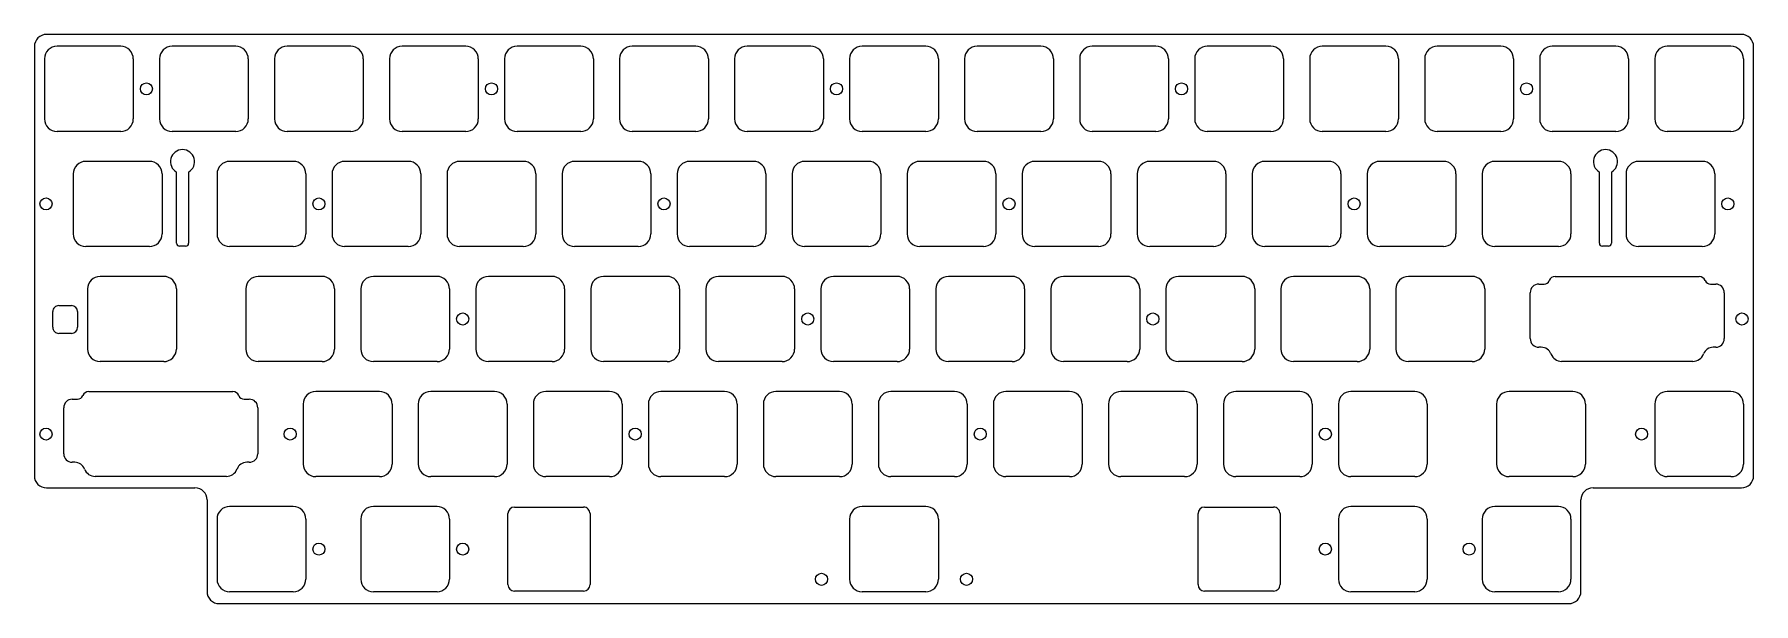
# Model space of a CAD drawing. Extents: x 5 to 290, y -152 to -58.
import ezdxf

# ---------------------------------------------------------------- set-up
doc = ezdxf.new("R2010")
doc.units = 0
doc.layers.add('BLACK', color=7, linetype='CONTINUOUS')

msp = doc.modelspace()

# ---------------------------------------------------------------- linework, layer by layer
at = {"layer": 'BLACK', "linetype": 'CONTINUOUS'}
for p, q in [((287.75, -58), (7, -58)), ((5, -60), (5, -131.090489)), ((6.676991, -62.050006), (6.676991, -72.000006)), ((19.301991, -59.975006), (8.751991, -59.975006)), ((21.376991, -62.050006), (21.376991, -72.000006)), ((25.726991, -62.050006), (25.726991, -72.000006)), ((38.351991, -59.975006), (27.801991, -59.975006)), ((40.426991, -62.050006), (40.426991, -72.000006)), ((44.776991, -62.050006), (44.776991, -72.000006)), ((57.401991, -59.975006), (46.851991, -59.975006)), ((59.476991, -62.050006), (59.476991, -72.000006)), ((63.826991, -62.050006), (63.826991, -72.000006)), ((76.451991, -59.975006), (65.901991, -59.975006)), ((78.526991, -62.050006), (78.526991, -72.000006)), ((82.876991, -62.050006), (82.876991, -72.000006)), ((95.501991, -59.975006), (84.951991, -59.975006)), ((97.576991, -62.050006), (97.576991, -72.000006)), ((101.926991, -62.050006), (101.926991, -72.000006)), ((114.551991, -59.975006), (104.001991, -59.975006)), ((116.626991, -62.050006), (116.626991, -72.000006)), ((120.976991, -62.050006), (120.976991, -72.000006)), ((133.601991, -59.975006), (123.051991, -59.975006)), ((135.676991, -62.050006), (135.676991, -72.000006)), ((140.026991, -62.050006), (140.026991, -72.000006)), ((152.651991, -59.975006), (142.101991, -59.975006)), ((154.726991, -62.050006), (154.726991, -72.000006)), ((159.076991, -62.050006), (159.076991, -72.000006)), ((171.701991, -59.975006), (161.151991, -59.975006)), ((173.776991, -62.050006), (173.776991, -72.000006)), ((178.126991, -62.050006), (178.126991, -72.000006)), ((190.751991, -59.975006), (180.201991, -59.975006)), ((192.826991, -62.050006), (192.826991, -72.000006)), ((197.176991, -62.050006), (197.176991, -72.000006)), ((209.801991, -59.975006), (199.251991, -59.975006)), ((211.876991, -62.050006), (211.876991, -72.000006)), ((216.226991, -62.050006), (216.226991, -72.000006)), ((228.851991, -59.975006), (218.301991, -59.975006)), ((230.926991, -62.050006), (230.926991, -72.000006)), ((235.276991, -62.050006), (235.276991, -72.000006)), ((247.901991, -59.975006), (237.351991, -59.975006)), ((249.976991, -62.050006), (249.976991, -72.000006)), ((254.326991, -62.050006), (254.326991, -72.000007)), ((266.951991, -59.975006), (256.40199, -59.975006)), ((269.026991, -62.050006), (269.026991, -72.000006)), ((273.376991, -62.050006), (273.376991, -72.000007)), ((286.001991, -59.975006), (275.45199, -59.975006)), ((288.076991, -62.050006), (288.076991, -72.000006)), ((289.75, -131.090491), (289.75, -60)), ((19.301991, -74.075006), (8.751991, -74.075006)), ((19.301985, -74.075001), (19.301985, -74.075)), ((38.351991, -74.075006), (27.801991, -74.075006)), ((57.401991, -74.075006), (46.851991, -74.075006)), ((76.451991, -74.075006), (65.901991, -74.075006)), ((95.501991, -74.075006), (84.951991, -74.075006)), ((114.551991, -74.075006), (104.001991, -74.075006)), ((133.601991, -74.075006), (123.051991, -74.075006)), ((152.651991, -74.075006), (142.101991, -74.075006)), ((171.701991, -74.075006), (161.151991, -74.075006)), ((190.751991, -74.075006), (180.201991, -74.075006)), ((209.801991, -74.075006), (199.251991, -74.075006)), ((228.851991, -74.075006), (218.301991, -74.075006)), ((247.901991, -74.075006), (237.351991, -74.075006)), ((266.951991, -74.075006), (256.401991, -74.075006)), ((286.001991, -74.075006), (275.451991, -74.075006)), ((24.064491, -79.025006), (13.514491, -79.025006)), ((47.876991, -79.025006), (37.326991, -79.025006)), ((66.926991, -79.025006), (56.376991, -79.025006)), ((85.976991, -79.025006), (75.426991, -79.025006)), ((105.026991, -79.025006), (94.476991, -79.025006)), ((124.076991, -79.025006), (113.526991, -79.025006)), ((143.126991, -79.025006), (132.576991, -79.025006)), ((162.176991, -79.025006), (151.626991, -79.025006)), ((181.226991, -79.025006), (170.676991, -79.025006)), ((200.276991, -79.025006), (189.726991, -79.025006)), ((219.326991, -79.025006), (208.776991, -79.025006)), ((238.376991, -79.025006), (227.826991, -79.025006)), ((257.426991, -79.025006), (246.876991, -79.025006)), ((281.239491, -79.025006), (270.68949, -79.025006)), ((11.439492, -81.100005), (11.439492, -91.050007)), ((26.139491, -81.100006), (26.139492, -81.100006)), ((26.139492, -81.100006), (26.139492, -91.050006)), ((28.5375, -92.575), (28.5375, -80.807051)), ((30.5375, -80.807051), (30.5375, -92.575)), ((35.251991, -81.100006), (35.251991, -91.050006)), ((49.951991, -81.100006), (49.951991, -91.050006)), ((54.301991, -81.100006), (54.301991, -91.050006)), ((69.001991, -81.100006), (69.001991, -91.050006)), ((73.351991, -81.100006), (73.351991, -91.050006)), ((88.051991, -81.100006), (88.051991, -91.050006)), ((92.401991, -81.100006), (92.401991, -91.050006)), ((107.101991, -81.100006), (107.101991, -91.050006)), ((111.451991, -81.100006), (111.451991, -91.050006)), ((126.151991, -81.100006), (126.151991, -91.050006)), ((130.501991, -81.100006), (130.501991, -91.050006)), ((145.201991, -81.100006), (145.201991, -91.050006)), ((149.551991, -81.100006), (149.551991, -91.050006)), ((164.251991, -81.100006), (164.251991, -91.050006)), ((168.601991, -81.100006), (168.601991, -91.050006)), ((183.301991, -81.100006), (183.301991, -91.050006)), ((187.651991, -81.100006), (187.651991, -91.050006)), ((202.351991, -81.100006), (202.351991, -91.050006)), ((206.701991, -81.100006), (206.701991, -91.050006)), ((221.401991, -81.100006), (221.401991, -91.050006)), ((225.751991, -81.100006), (225.751991, -91.050006)), ((240.451991, -81.100006), (240.451991, -91.050006)), ((244.801991, -81.100006), (244.801991, -91.050006)), ((259.501991, -81.100006), (259.501991, -91.050006)), ((264.2125, -92.575), (264.2125, -80.807051)), ((266.2125, -80.807051), (266.2125, -92.575)), ((268.614491, -81.100006), (268.614491, -91.050007)), ((283.314491, -81.100006), (283.314491, -91.050006)), ((24.064491, -93.125006), (13.514491, -93.125006)), ((30.0375, -93.075), (29.0375, -93.075)), ((47.876991, -93.125006), (37.326991, -93.125006)), ((66.926991, -93.125006), (56.376991, -93.125006)), ((85.976991, -93.125006), (75.426991, -93.125006)), ((105.026991, -93.125006), (94.476991, -93.125006)), ((124.076991, -93.125006), (113.526991, -93.125006)), ((143.126991, -93.125006), (132.576991, -93.125006)), ((162.176991, -93.125006), (151.626991, -93.125006)), ((181.226991, -93.125006), (170.676991, -93.125006)), ((200.276991, -93.125006), (189.726991, -93.125006)), ((219.326991, -93.125006), (208.776991, -93.125006)), ((238.376991, -93.125006), (227.826991, -93.125006)), ((257.426991, -93.125006), (246.876991, -93.125006)), ((265.7125, -93.075), (264.7125, -93.075)), ((281.239491, -93.125006), (270.689491, -93.125006)), ((26.445741, -98.075006), (15.89574, -98.075006)), ((52.639491, -98.075006), (42.089491, -98.075006)), ((71.689491, -98.075006), (61.139491, -98.075006)), ((90.739491, -98.075006), (80.189491, -98.075006)), ((109.789491, -98.075006), (99.239491, -98.075006)), ((128.839491, -98.075006), (118.289491, -98.075006)), ((147.889491, -98.075006), (137.339491, -98.075006)), ((166.939491, -98.075006), (156.389491, -98.075006)), ((185.989491, -98.075006), (175.439491, -98.075006)), ((205.039491, -98.075006), (194.489491, -98.075006)), ((224.089491, -98.075006), (213.539491, -98.075006)), ((243.139491, -98.075006), (232.589491, -98.075006)), ((254.170101, -99.349566), (255.035711, -99.349566)), ((256.892921, -98.097406), (280.748161, -98.097406)), ((282.605371, -99.349566), (283.470981, -99.349566)), ((13.820741, -100.150006), (13.820741, -110.100007)), ((28.520741, -100.150006), (28.520741, -110.100006)), ((40.014491, -100.150006), (40.014491, -110.100006)), ((54.714491, -100.150006), (54.714491, -110.100006)), ((59.064491, -100.150006), (59.064491, -110.100006)), ((73.764491, -100.150006), (73.764491, -110.100006)), ((78.114491, -100.150006), (78.114491, -110.100006)), ((92.814491, -100.150006), (92.814491, -110.100006)), ((97.164491, -100.150006), (97.164491, -110.100006)), ((111.864491, -100.150006), (111.864491, -110.100006)), ((116.214491, -100.150006), (116.214491, -110.100006)), ((130.914491, -100.150006), (130.914491, -110.100006)), ((135.264491, -100.150006), (135.264491, -110.100006)), ((149.964491, -100.150006), (149.964491, -110.100006)), ((154.314491, -100.150006), (154.314491, -110.100006)), ((169.014491, -100.150006), (169.014491, -110.100006)), ((173.364491, -100.150006), (173.364491, -110.100006)), ((188.064491, -100.150006), (188.064491, -110.100006)), ((192.414491, -100.150006), (192.414491, -110.100006)), ((207.114491, -100.150006), (207.114491, -110.100006)), ((211.464491, -100.150006), (211.464491, -110.100006)), ((226.164491, -100.150006), (226.164491, -110.100006)), ((230.514491, -100.150006), (230.514491, -110.100006)), ((245.214491, -100.150006), (245.214491, -110.100006)), ((252.745101, -108.375446), (252.745101, -100.774566)), ((284.895981, -100.774566), (284.895981, -108.375446)), ((8.048304, -106.50486), (8.048304, -103.90486)), ((9.048304, -102.90486), (11.148304, -102.90486)), ((12.148304, -103.90486), (12.148304, -106.50486)), ((11.148304, -107.50486), (9.048304, -107.50486)), ((254.574141, -109.800446), (254.170101, -109.800446)), ((283.470981, -109.800446), (283.066941, -109.800446)), ((26.445741, -112.175006), (15.895741, -112.175006)), ((52.639491, -112.175006), (42.089491, -112.175006)), ((71.689491, -112.175006), (61.139491, -112.175006)), ((90.739491, -112.175006), (80.189491, -112.175006)), ((109.789491, -112.175006), (99.239491, -112.175006)), ((128.839491, -112.175006), (118.289491, -112.175006)), ((147.889491, -112.175006), (137.339491, -112.175006)), ((166.939491, -112.175006), (156.389491, -112.175006)), ((185.989491, -112.175006), (175.439491, -112.175006)), ((205.039491, -112.175006), (194.489491, -112.175006)), ((224.089491, -112.175006), (213.539491, -112.175006)), ((243.139491, -112.175006), (232.589491, -112.175006)), ((279.696041, -112.136916), (257.945041, -112.136916)), ((11.282601, -118.399566), (12.148211, -118.399566)), ((14.005421, -117.147406), (37.860661, -117.147406)), ((39.717871, -118.399566), (40.583481, -118.399566)), ((49.539491, -119.200006), (49.539491, -129.150006)), ((62.164491, -117.125006), (51.614491, -117.125006)), ((64.239491, -119.200006), (64.239491, -129.150006)), ((68.589491, -119.200006), (68.589491, -129.150006)), ((81.214491, -117.125006), (70.664491, -117.125006)), ((83.289491, -119.200006), (83.289491, -129.150006)), ((87.639491, -119.200006), (87.639491, -129.150006)), ((100.264491, -117.125006), (89.714491, -117.125006)), ((102.339491, -119.200006), (102.339491, -129.150006)), ((106.689491, -119.200006), (106.689491, -129.150006)), ((119.314491, -117.125006), (108.764491, -117.125006)), ((121.389491, -119.200006), (121.389491, -129.150006)), ((125.739491, -119.200006), (125.739491, -129.150006)), ((138.364491, -117.125006), (127.814491, -117.125006)), ((140.439491, -119.200006), (140.439491, -129.150006)), ((144.789491, -119.200006), (144.789491, -129.150006)), ((157.414491, -117.125006), (146.864491, -117.125006)), ((159.489491, -119.200006), (159.489491, -129.150006)), ((163.839491, -119.200006), (163.839491, -129.150006)), ((176.464491, -117.125006), (165.914491, -117.125006)), ((178.539491, -119.200006), (178.539491, -129.150006)), ((182.889491, -119.200006), (182.889491, -129.150006)), ((195.514491, -117.125006), (184.964491, -117.125006)), ((197.589491, -119.200006), (197.589491, -129.150006)), ((201.939491, -119.200006), (201.939491, -129.150006)), ((214.564491, -117.125006), (204.014491, -117.125006)), ((216.639491, -119.200006), (216.639491, -129.150006)), ((220.989491, -119.200006), (220.989491, -129.150006)), ((233.614491, -117.125006), (223.064491, -117.125006)), ((235.689491, -119.200006), (235.689491, -129.150006)), ((247.183241, -119.200006), (247.183241, -129.150007)), ((259.808241, -117.125006), (249.25824, -117.125006)), ((261.883241, -119.200006), (261.883241, -129.150006)), ((273.376991, -119.200006), (273.376991, -129.150007)), ((286.001991, -117.125006), (275.45199, -117.125006)), ((288.076991, -119.200006), (288.076991, -129.150006)), ((9.857601, -127.425446), (9.857601, -119.824566)), ((42.008481, -119.824566), (42.008481, -127.425446)), ((11.686641, -128.850446), (11.282601, -128.850446)), ((40.583481, -128.850446), (40.179441, -128.850446)), ((7, -133.090489), (31.600001, -133.090489)), ((36.808541, -131.186916), (15.057541, -131.186916)), ((62.164491, -131.225006), (51.614491, -131.225006)), ((81.214491, -131.225006), (70.664491, -131.225006)), ((100.264491, -131.225006), (89.714491, -131.225006)), ((119.314491, -131.225006), (108.764491, -131.225006)), ((138.364491, -131.225006), (127.814491, -131.225006)), ((157.414491, -131.225006), (146.864491, -131.225006)), ((176.464491, -131.225006), (165.914491, -131.225006)), ((195.514491, -131.225006), (184.964491, -131.225006)), ((214.564491, -131.225006), (204.014491, -131.225006)), ((233.614491, -131.225006), (223.064491, -131.225006)), ((259.808241, -131.225006), (249.258241, -131.225006)), ((263.15, -133.090491), (287.75, -133.090491)), ((286.001991, -131.225006), (275.451991, -131.225006)), ((33.600001, -135.090489), (33.600001, -150.25)), ((47.876989, -136.175006), (37.326993, -136.175006)), ((71.689491, -136.175006), (61.139491, -136.175006)), ((84.501991, -136.275006), (95.951991, -136.275006)), ((152.651991, -136.175006), (142.101991, -136.175006)), ((198.801991, -136.275006), (210.251991, -136.275006)), ((233.614491, -136.175006), (223.064491, -136.175006)), ((257.426991, -136.175006), (246.876991, -136.175006)), ((261.15, -150.25), (261.15, -135.090491)), ((35.251989, -138.25001), (35.251989, -148.200004)), ((49.951989, -138.250006), (49.951989, -148.200006)), ((59.064491, -138.250006), (59.064491, -148.200006)), ((73.764491, -138.250006), (73.764491, -148.200006)), ((83.426991, -149.100006), (83.426991, -137.350006)), ((97.026991, -137.350006), (97.026991, -149.100006)), ((140.026991, -138.250006), (140.026991, -148.200006)), ((154.726991, -138.250006), (154.726991, -148.200006)), ((197.726991, -149.100006), (197.726991, -137.350006)), ((211.326991, -137.350006), (211.326991, -149.100006)), ((220.989491, -138.250006), (220.989491, -148.200006)), ((235.689491, -138.250006), (235.689491, -148.200006)), ((244.801991, -138.250006), (244.801991, -148.200006)), ((259.501991, -138.250006), (259.501991, -148.200006)), ((47.876989, -150.275006), (37.326992, -150.275006)), ((71.689491, -150.275006), (61.139491, -150.275006)), ((95.951991, -150.175006), (84.501991, -150.175006)), ((152.651991, -150.275006), (142.101991, -150.275006)), ((210.251991, -150.175006), (198.801991, -150.175006)), ((233.614491, -150.275006), (223.064491, -150.275006)), ((257.426991, -150.275006), (246.876991, -150.275006)), ((35.600001, -152.25), (259.15, -152.25))]:
    msp.add_line(p, q, dxfattribs=at)
at = {"layer": 'BLACK'}
for centre in [(23.55, -67.025), (80.7, -67.025), (137.85, -67.025), (195, -67.025), (252.15, -67.025), (6.925, -86.075), (52.125, -86.075), (109.275, -86.075), (166.425, -86.075), (223.575, -86.075), (285.4875, -86.075), (75.9375, -105.125), (133.0875, -105.125), (190.2375, -105.125), (287.825, -105.125), (6.925, -124.175), (47.3625, -124.175), (104.5125, -124.175), (161.6625, -124.175), (218.8125, -124.175), (271.2, -124.175), (52.125, -143.225), (75.9375, -143.225), (218.8125, -143.225), (242.625, -143.225), (135.375, -148.225), (159.375, -148.225)]:
    msp.add_circle(centre, 1, dxfattribs=at)
for centre, radius, start, end in [((7, -60), 2, 90, 180), ((287.75, -60.0001), 2.0001, 0.00286472, 90), ((8.752, -62.05), 2.075009, -269.99975149, -179.99983433), ((19.302, -62.05), 2.074994, -0.00016568, 90.00024851), ((27.802, -62.05), 2.075009, -269.99975149, -179.99983433), ((38.352, -62.05), 2.074994, -0.00016568, 90.00024851), ((46.852, -62.05), 2.075009, -269.99975149, -179.99983433), ((57.402, -62.05), 2.074994, -0.00016568, 90.00024851), ((65.902, -62.05), 2.075009, -269.99975149, -179.99983433), ((76.452, -62.05), 2.074994, -0.00016568, 90.00024851), ((84.952, -62.05), 2.075009, -269.99975149, -179.99983433), ((95.502, -62.05), 2.074994, -0.00016568, 90.00024851), ((104.002, -62.05), 2.075009, -269.99975149, -179.99983433), ((114.552, -62.05), 2.074994, -0.00016568, 90.00024851), ((123.052, -62.05), 2.075009, -269.99975149, -179.99983433), ((133.602, -62.05), 2.074994, -0.00016568, 90.00024851), ((142.102, -62.05), 2.075009, -269.99975149, -179.99983433), ((152.652, -62.05), 2.074994, -0.00016568, 90.00024851), ((161.152, -62.05), 2.075009, -269.99975149, -179.99983433), ((171.702, -62.05), 2.074994, -0.00016568, 90.00024851), ((180.202, -62.05), 2.075009, -269.99975149, -179.99983433), ((190.752, -62.05), 2.074994, -0.00016568, 90.00024851), ((199.252, -62.05), 2.075009, -269.99975149, -179.99983433), ((209.802, -62.05), 2.074994, -0.00016568, 90.00024851), ((218.302, -62.05), 2.075009, -269.99975149, -179.99983433), ((228.852, -62.05), 2.074994, -0.00016568, 90.00024851), ((237.352, -62.05), 2.075009, -269.99975149, -179.99983433), ((247.902, -62.05), 2.074994, -0.00016568, 90.00024851), ((256.402, -62.05), 2.075009, -269.99972387, -179.99983433), ((266.952, -62.05), 2.074994, -0.00016568, 90.00024851), ((275.452, -62.05), 2.075009, -269.99972387, -179.99983433), ((286.002, -62.05), 2.074994, -0.00016568, 90.00024851), ((8.752, -72), 2.075006, -179.99983433, -90.00024851), ((19.302, -72), 2.074991, -90.00024851, -0.00016568), ((27.802, -72), 2.075006, -179.99983433, -90.00024851), ((38.352, -72), 2.074991, -90.00024851, -0.00016568), ((46.852, -72), 2.075006, -179.99983433, -90.00024851), ((57.402, -72), 2.074991, -90.00024851, -0.00016568), ((65.902, -72), 2.075006, -179.99983433, -90.00024851), ((76.452, -72), 2.074991, -90.00024851, -0.00016568), ((84.952, -72), 2.075006, -179.99983433, -90.00024851), ((95.502, -72), 2.074991, -90.00024851, -0.00016568), ((104.002, -72), 2.075006, -179.99983433, -90.00024851), ((114.552, -72), 2.074991, -90.00024851, -0.00016568), ((123.052, -72), 2.075006, -179.99983433, -90.00024851), ((133.602, -72), 2.074991, -90.00024851, -0.00016568), ((142.102, -72), 2.075006, -179.99983433, -90.00024851), ((152.652, -72), 2.074991, -90.00024851, -0.00016568), ((161.152, -72), 2.075006, -179.99983433, -90.00024851), ((171.702, -72), 2.074991, -90.00024851, -0.00016568), ((180.202, -72), 2.075006, -179.99983433, -90.00024851), ((190.752, -72), 2.074991, -90.00024851, -0.00016568), ((199.252, -72), 2.075006, -179.99983433, -90.00024851), ((209.802, -72), 2.074991, -90.00024851, -0.00016568), ((218.302, -72), 2.075006, -179.99983433, -90.00024851), ((228.852, -72), 2.074991, -90.00024851, -0.00016568), ((237.352, -72), 2.075006, -179.99983433, -90.00024851), ((247.902, -72), 2.074991, -90.00024851, -0.00016568), ((256.402, -72), 2.075006, -179.99980671, -90.00024851), ((266.952, -72), 2.074991, -90.00024851, -0.00016568), ((275.452, -72), 2.075006, -179.99980671, -90.00024851), ((286.002, -72), 2.074991, -90.00024851, -0.00016568), ((13.5145, -81.1), 2.075008, -269.99975149, -179.99986194), ((24.0645, -81.1), 2.074994, -0.00016568, 90.00024851), ((29.5375, -79.075), 2, -420.00000276, -119.99999724), ((37.327, -81.1), 2.075009, -269.99975149, -179.99983433), ((47.877, -81.1), 2.074994, -0.00016568, 90.00024851), ((56.377, -81.1), 2.075009, -269.99975149, -179.99983433), ((66.927, -81.1), 2.074994, -0.00016568, 90.00024851), ((75.427, -81.1), 2.075009, -269.99975149, -179.99983433), ((85.977, -81.1), 2.074994, -0.00016568, 90.00024851), ((94.477, -81.1), 2.075009, -269.99975149, -179.99983433), ((105.027, -81.1), 2.074994, -0.00016568, 90.00024851), ((113.527, -81.1), 2.075009, -269.99975149, -179.99983433), ((124.077, -81.1), 2.074994, -0.00016568, 90.00024851), ((132.577, -81.1), 2.075009, -269.99975149, -179.99983433), ((143.127, -81.1), 2.074994, -0.00016568, 90.00024851), ((151.627, -81.1), 2.075009, -269.99975149, -179.99983433), ((162.177, -81.1), 2.074994, -0.00016568, 90.00024851), ((170.677, -81.1), 2.075009, -269.99975149, -179.99983433), ((181.227, -81.1), 2.074994, -0.00016568, 90.00024851), ((189.727, -81.1), 2.075009, -269.99975149, -179.99983433), ((200.277, -81.1), 2.074994, -0.00016568, 90.00024851), ((208.777, -81.1), 2.075009, -269.99975149, -179.99983433), ((219.327, -81.1), 2.074994, -0.00016568, 90.00024851), ((227.827, -81.1), 2.075009, -269.99975149, -179.99983433), ((238.377, -81.1), 2.074994, -0.00016568, 90.00024851), ((246.877, -81.1), 2.075009, -269.99975149, -179.99983433), ((257.427, -81.1), 2.074994, -0.00016568, 90.00024851), ((265.2125, -79.075), 2, -420.00000276, -119.99999724), ((270.6895, -81.1), 2.075009, -269.99972387, -179.99983433), ((281.2395, -81.1), 2.074994, -0.00016568, 90.00024851), ((13.5145, -91.05), 2.075006, -179.99980671, -90.00024851), ((24.0645, -91.05), 2.074992, -90.00024851, -0.00016568), ((37.327, -91.05), 2.075006, -179.99983433, -90.00024851), ((47.877, -91.05), 2.074991, -90.00024851, -0.00016568), ((56.377, -91.05), 2.075006, -179.99983433, -90.00024851), ((66.927, -91.05), 2.074991, -90.00024851, -0.00016568), ((75.427, -91.05), 2.075006, -179.99983433, -90.00024851), ((85.977, -91.05), 2.074991, -90.00024851, -0.00016568), ((94.477, -91.05), 2.075006, -179.99983433, -90.00024851), ((105.027, -91.05), 2.074991, -90.00024851, -0.00016568), ((113.527, -91.05), 2.075006, -179.99983433, -90.00024851), ((124.077, -91.05), 2.074991, -90.00024851, -0.00016568), ((132.577, -91.05), 2.075006, -179.99983433, -90.00024851), ((143.127, -91.05), 2.074991, -90.00024851, -0.00016568), ((151.627, -91.05), 2.075006, -179.99983433, -90.00024851), ((162.177, -91.05), 2.074991, -90.00024851, -0.00016568), ((170.677, -91.05), 2.075006, -179.99983433, -90.00024851), ((181.227, -91.05), 2.074991, -90.00024851, -0.00016568), ((189.727, -91.05), 2.075006, -179.99983433, -90.00024851), ((200.277, -91.05), 2.074991, -90.00024851, -0.00016568), ((208.777, -91.05), 2.075006, -179.99983433, -90.00024851), ((219.327, -91.05), 2.074991, -90.00024851, -0.00016568), ((227.827, -91.05), 2.075006, -179.99983433, -90.00024851), ((238.377, -91.05), 2.074991, -90.00024851, -0.00016568), ((246.877, -91.05), 2.075006, -179.99983433, -90.00024851), ((257.427, -91.05), 2.074991, -90.00024851, -0.00016568), ((270.6895, -91.05), 2.075006, -179.99980671, -90.00024851), ((281.2395, -91.05), 2.074991, -90.00024851, -0.00016568), ((29.0375, -92.5751), 0.4999, -180.01146026, -90), ((30.0374, -92.575), 0.5001, -89.98854194, 0), ((264.7125, -92.5751), 0.4999, -180.01146026, -90), ((265.7124, -92.575), 0.5001, -89.98854194, 0), ((15.89574, -100.15001), 2.074999, 90, 179.99988955), ((26.44574, -100.15), 2.074994, -0.00016567, 89.99997239), ((42.0895, -100.15), 2.075009, -269.99975149, -179.99983433), ((52.6395, -100.15), 2.074994, -0.00016568, 90.00024851), ((61.1395, -100.15), 2.075009, -269.99975149, -179.99983433), ((71.6895, -100.15), 2.074994, -0.00016568, 90.00024851), ((80.1895, -100.15), 2.075009, -269.99975149, -179.99983433), ((90.7395, -100.15), 2.074994, -0.00016568, 90.00024851), ((99.2395, -100.15), 2.075009, -269.99975149, -179.99983433), ((109.7895, -100.15), 2.074994, -0.00016568, 90.00024851), ((118.2895, -100.15), 2.075009, -269.99975149, -179.99983433), ((128.8395, -100.15), 2.074994, -0.00016568, 90.00024851), ((137.3395, -100.15), 2.075009, -269.99975149, -179.99983433), ((147.8895, -100.15), 2.074994, -0.00016568, 90.00024851), ((156.3895, -100.15), 2.075009, -269.99975149, -179.99983433), ((166.9395, -100.15), 2.074994, -0.00016568, 90.00024851), ((175.4395, -100.15), 2.075009, -269.99975149, -179.99983433), ((185.9895, -100.15), 2.074994, -0.00016568, 90.00024851), ((194.4895, -100.15), 2.075009, -269.99975149, -179.99983433), ((205.0395, -100.15), 2.074994, -0.00016568, 90.00024851), ((213.5395, -100.15), 2.075009, -269.99975149, -179.99983433), ((224.0895, -100.15), 2.074994, -0.00016568, 90.00024851), ((232.5895, -100.15), 2.075009, -269.99975149, -179.99983433), ((243.1395, -100.15), 2.074994, -0.00016568, 90.00024851), ((254.1702, -100.7746), 1.425099, 90.00398045, 179.99863304), ((255.0358, -98.4213), 0.928275, -90.00549338, -22.01652223), ((256.8929, -99.1723), 1.074928, 89.99888063, 157.98051887), ((280.748, -99.1725), 1.075094, 22.02572652, 89.99141971), ((282.6052, -98.4212), 0.928366, -157.97584901, -89.98944643), ((283.471, -100.7745), 1.424934, -0.00265373, 90.00076398), ((9.04822, -103.90477), 0.999916, -270.00481324, -179.99484295), ((11.1483, -103.9049), 1.00004, 0.00229184, 89.99977083), ((9.0483, -106.5049), 0.99996, -180.00229183, -89.99977081), ((11.14822, -106.50477), 1.000084, -89.99518755, -0.00515619), ((15.89574, -110.1), 2.075006, -179.99980671, -89.99997239), ((26.44574, -110.10001), 2.075001, -89.99997239, 0.00011045), ((42.0895, -110.1), 2.075006, -179.99983433, -90.00024851), ((52.6395, -110.1), 2.074991, -90.00024851, -0.00016568), ((61.1395, -110.1), 2.075006, -179.99983433, -90.00024851), ((71.6895, -110.1), 2.074991, -90.00024851, -0.00016568), ((80.1895, -110.1), 2.075006, -179.99983433, -90.00024851), ((90.7395, -110.1), 2.074991, -90.00024851, -0.00016568), ((99.2395, -110.1), 2.075006, -179.99983433, -90.00024851), ((109.7895, -110.1), 2.074991, -90.00024851, -0.00016568), ((118.2895, -110.1), 2.075006, -179.99983433, -90.00024851), ((128.8395, -110.1), 2.074991, -90.00024851, -0.00016568), ((137.3395, -110.1), 2.075006, -179.99983433, -90.00024851), ((147.8895, -110.1), 2.074991, -90.00024851, -0.00016568), ((156.3895, -110.1), 2.075006, -179.99983433, -90.00024851), ((166.9395, -110.1), 2.074991, -90.00024851, -0.00016568), ((175.4395, -110.1), 2.075006, -179.99983433, -90.00024851), ((185.9895, -110.1), 2.074991, -90.00024851, -0.00016568), ((194.4895, -110.1), 2.075006, -179.99983433, -90.00024851), ((205.0395, -110.1), 2.074991, -90.00024851, -0.00016568), ((213.5395, -110.1), 2.075006, -179.99983433, -90.00024851), ((224.0895, -110.1), 2.074991, -90.00024851, -0.00016568), ((232.5895, -110.1), 2.075006, -179.99983433, -90.00024851), ((243.1395, -110.1), 2.074991, -90.00024851, -0.00016568), ((254.1701, -108.3755), 1.424946, -180.00217121, -89.99995979), ((254.5742, -111.5252), 1.724754, 20.54108452, 90.00195996), ((257.9451, -110.2618), 1.875116, -159.4498487, -90.0018028), ((279.6961, -110.2621), 1.874855, -90.00180305, -20.54300782), ((283.067, -111.5255), 1.725027, 90.00195965, 159.45116601), ((283.471, -108.3754), 1.424981, -90.00076392, -0.00184957), ((11.2826, -119.82457), 1.424999, 89.99995979, 179.99983917), ((12.14821, -117.47116), 0.928411, -89.99993829, -22.02244996), ((14.0054, -118.2224), 1.074966, 89.99888073, 157.97557765), ((37.8605, -118.2225), 1.075094, 22.02572652, 89.99141971), ((39.7177, -117.4712), 0.928366, -157.97584901, -89.98944643), ((40.5835, -119.8246), 1.425034, 0.00136708, 90.00076393), ((51.6145, -119.2), 2.075009, -269.99975149, -179.99983433), ((62.1645, -119.2), 2.074994, -0.00016568, 90.00024851), ((70.6645, -119.2), 2.075009, -269.99975149, -179.99983433), ((81.2145, -119.2), 2.074994, -0.00016568, 90.00024851), ((89.7145, -119.2), 2.075009, -269.99975149, -179.99983433), ((100.2645, -119.2), 2.074994, -0.00016568, 90.00024851), ((108.7645, -119.2), 2.075009, -269.99975149, -179.99983433), ((119.3145, -119.2), 2.074994, -0.00016568, 90.00024851), ((127.8145, -119.2), 2.075009, -269.99975149, -179.99983433), ((138.3645, -119.2), 2.074994, -0.00016568, 90.00024851), ((146.8645, -119.2), 2.075009, -269.99975149, -179.99983433), ((157.4145, -119.2), 2.074994, -0.00016568, 90.00024851), ((165.9145, -119.2), 2.075009, -269.99975149, -179.99983433), ((176.4645, -119.2), 2.074994, -0.00016568, 90.00024851), ((184.9645, -119.2), 2.075009, -269.99975149, -179.99983433), ((195.5145, -119.2), 2.074994, -0.00016568, 90.00024851), ((204.0145, -119.2), 2.075009, -269.99975149, -179.99983433), ((214.5645, -119.2), 2.074994, -0.00016568, 90.00024851), ((223.0645, -119.2), 2.075009, -269.99975149, -179.99983433), ((233.6145, -119.2), 2.074994, -0.00016568, 90.00024851), ((249.2582, -119.2), 2.074959, -270.0011045, -179.99983432), ((259.8083, -119.1999), 2.074894, -0.002927, 90.00162922), ((275.452, -119.2), 2.075009, -269.99972387, -179.99983433), ((286.002, -119.2), 2.074994, -0.00016568, 90.00024851), ((11.2826, -127.4254), 1.425046, -179.99815045, -89.99995979), ((40.58348, -127.42544), 1.425001, -89.99995979, -0.00024125), ((11.68665, -130.57538), 1.724934, 20.54610057, 90.00029895), ((15.05755, -129.31196), 1.874956, -159.45389059, -90.00027503), ((36.8085, -129.312), 1.874984, -89.9987471, -20.54479698), ((40.1795, -130.5755), 1.725027, 90.00195965, 159.45116601), ((51.6145, -129.15), 2.075006, -179.99983433, -90.00024851), ((62.1645, -129.15), 2.074991, -90.00024851, -0.00016568), ((70.6645, -129.15), 2.075006, -179.99983433, -90.00024851), ((81.2145, -129.15), 2.074991, -90.00024851, -0.00016568), ((89.7145, -129.15), 2.075006, -179.99983433, -90.00024851), ((100.2645, -129.15), 2.074991, -90.00024851, -0.00016568), ((108.7645, -129.15), 2.075006, -179.99983433, -90.00024851), ((119.3145, -129.15), 2.074991, -90.00024851, -0.00016568), ((127.8145, -129.15), 2.075006, -179.99983433, -90.00024851), ((138.3645, -129.15), 2.074991, -90.00024851, -0.00016568), ((146.8645, -129.15), 2.075006, -179.99983433, -90.00024851), ((157.4145, -129.15), 2.074991, -90.00024851, -0.00016568), ((165.9145, -129.15), 2.075006, -179.99983433, -90.00024851), ((176.4645, -129.15), 2.074991, -90.00024851, -0.00016568), ((184.9645, -129.15), 2.075006, -179.99983433, -90.00024851), ((195.5145, -129.15), 2.074991, -90.00024851, -0.00016568), ((204.0145, -129.15), 2.075006, -179.99983433, -90.00024851), ((214.5645, -129.15), 2.074991, -90.00024851, -0.00016568), ((223.0645, -129.15), 2.075006, -179.99983433, -90.00024851), ((233.6145, -129.15), 2.074991, -90.00024851, -0.00016568), ((249.2583, -129.1499), 2.075106, -179.99704555, -90.00162905), ((259.8082, -129.15), 2.075041, -89.99886789, -0.00016567), ((275.452, -129.15), 2.075006, -179.99980671, -90.00024851), ((286.002, -129.15), 2.074991, -90.00024851, -0.00016568), ((7, -131.0905), 1.999989, -180.00031513, -90), ((31.6, -135.0905), 2.000011, 0.00031513, 89.99997135), ((263.1499, -135.0904), 1.9999, -270.00286486, -179.99739291), ((287.7499, -131.0904), 2.0001, -89.99713528, -0.00260683), ((37.327, -138.25), 2.075011, -269.99980671, -179.99972388), ((47.877, -138.25), 2.074994, -0.00016568, 90.00030374), ((61.1395, -138.25), 2.075009, -269.99975149, -179.99983433), ((71.6895, -138.25), 2.074994, -0.00016568, 90.00024851), ((84.502, -137.35), 1.075009, -269.99952031, -179.99968021), ((95.952, -137.35), 1.074994, -0.00031979, 90.00047969), ((142.102, -138.25), 2.075009, -269.99975149, -179.99983433), ((152.652, -138.25), 2.074994, -0.00016568, 90.00024851), ((198.802, -137.35), 1.075009, -269.99952031, -179.99968021), ((210.252, -137.35), 1.074994, -0.00031979, 90.00047969), ((223.0645, -138.25), 2.075009, -269.99975149, -179.99983433), ((233.6145, -138.25), 2.074994, -0.00016568, 90.00024851), ((246.877, -138.25), 2.075009, -269.99975149, -179.99983433), ((257.427, -138.25), 2.074994, -0.00016568, 90.00024851), ((35.6, -150.25), 2, -180, -89.99997135), ((37.327, -148.2), 2.075006, -179.99988955, -90.0002209), ((47.877, -148.2), 2.074989, -90.00030374, -0.00016568), ((61.1395, -148.2), 2.075006, -179.99983433, -90.00024851), ((71.6895, -148.2), 2.074991, -90.00024851, -0.00016568), ((84.502, -149.1), 1.075006, -179.99968021, -90.00047968), ((95.952, -149.1), 1.074991, -90.00047968, -0.00031979), ((142.102, -148.2), 2.075006, -179.99983433, -90.00024851), ((152.652, -148.2), 2.074991, -90.00024851, -0.00016568), ((198.802, -149.1), 1.075006, -179.99968021, -90.00047968), ((210.252, -149.1), 1.074991, -90.00047968, -0.00031979), ((223.0645, -148.2), 2.075006, -179.99983433, -90.00024851), ((233.6145, -148.2), 2.074991, -90.00024851, -0.00016568), ((246.877, -148.2), 2.075006, -179.99983433, -90.00024851), ((257.427, -148.2), 2.074991, -90.00024851, -0.00016568), ((259.1499, -150.25), 2.0001, -89.99713528, 0)]:
    msp.add_arc(centre, radius, start, end, dxfattribs=at)

doc.saveas('drawing.dxf')
